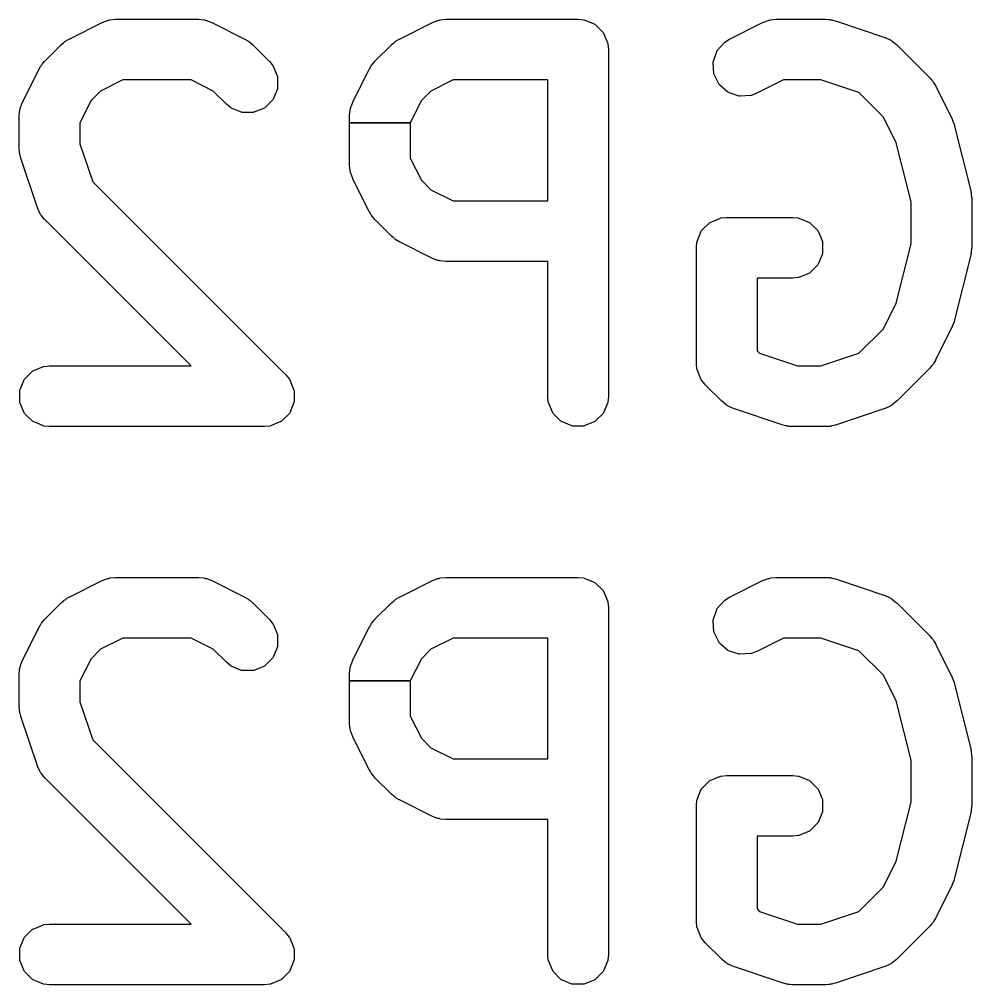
# Model space of a CAD drawing. Header units: millimetres. Extents: x 73.1 to 170.6, y -160.7 to -95.4.
# Drawn here: x 167.323 to 170.618, y -108.511 to -105.169 of the extents above; entities that cross this region are included whole.
import ezdxf

# ---------------------------------------------------------------- set-up
doc = ezdxf.new("R2010")
doc.units = ezdxf.units.MM
doc.layers.add('B.Silkscreen', color=31, linetype='CONTINUOUS', true_color=0xe8b2a7)

msp = doc.modelspace()

# ---------------------------------------------------------------- linework, layer by layer
at = {"layer": 'B.Silkscreen', "linetype": 'CONTINUOUS'}
for p, q in [((167.636308, -105.171423), (167.655817, -105.169502)), ((167.655817, -105.169502), (167.656307, -105.169478)), ((167.656307, -105.169478), (167.942022, -105.169478)), ((167.942022, -105.169478), (167.942512, -105.169502)), ((167.942512, -105.169502), (167.962021, -105.171423)), ((168.779165, -105.171423), (168.798674, -105.169502)), ((168.798674, -105.169502), (168.799164, -105.169478)), ((168.799164, -105.169478), (169.256307, -105.169478)), ((169.256307, -105.169478), (169.256797, -105.169502)), ((169.256797, -105.169502), (169.276306, -105.171423)), ((169.922023, -105.171423), (169.941532, -105.169502)), ((169.941532, -105.169502), (169.942022, -105.169478)), ((169.942022, -105.169478), (170.11345, -105.169478)), ((170.11345, -105.169478), (170.11394, -105.169502)), ((170.11394, -105.169502), (170.123394, -105.170432)), ((170.123394, -105.170432), (170.125603, -105.170276)), ((170.125603, -105.170276), (170.127065, -105.170387)), ((170.127065, -105.170387), (170.130223, -105.171104)), ((167.495064, -105.237706), (167.60935, -105.180563)), ((167.60935, -105.180563), (167.609799, -105.180365)), ((167.609799, -105.180365), (167.628107, -105.173359)), ((167.628107, -105.173359), (167.629539, -105.173042)), ((167.629539, -105.173042), (167.63231, -105.172844)), ((167.63231, -105.172844), (167.634885, -105.171779)), ((167.634885, -105.171779), (167.636308, -105.171423)), ((167.962021, -105.171423), (167.963444, -105.17178)), ((167.963444, -105.17178), (167.966014, -105.172844)), ((167.966014, -105.172844), (167.96879, -105.173042)), ((167.96879, -105.173042), (167.970222, -105.173359)), ((167.970222, -105.173359), (167.988531, -105.180365)), ((167.988531, -105.180365), (167.98898, -105.180563)), ((167.98898, -105.180563), (168.103265, -105.237707)), ((168.637921, -105.237706), (168.752207, -105.180563)), ((168.752207, -105.180563), (168.752656, -105.180365)), ((168.752656, -105.180365), (168.770964, -105.173359)), ((168.770964, -105.173359), (168.772396, -105.173042)), ((168.772396, -105.173042), (168.775167, -105.172844)), ((168.775167, -105.172844), (168.777742, -105.171779)), ((168.777742, -105.171779), (168.779165, -105.171423)), ((169.276306, -105.171423), (169.277729, -105.17178)), ((169.277729, -105.17178), (169.313777, -105.186712)), ((169.313777, -105.186712), (169.3154, -105.187795)), ((169.3154, -105.187795), (169.34299, -105.215385)), ((169.780779, -105.237706), (169.895065, -105.180563)), ((169.895065, -105.180563), (169.895514, -105.180365)), ((169.895514, -105.180365), (169.913822, -105.173359)), ((169.913822, -105.173359), (169.915254, -105.173042)), ((169.915254, -105.173042), (169.918025, -105.172844)), ((169.918025, -105.172844), (169.9206, -105.171779)), ((169.9206, -105.171779), (169.922023, -105.171423)), ((170.130223, -105.171104), (170.13345, -105.171423)), ((170.13345, -105.171423), (170.134872, -105.171779)), ((170.134872, -105.171779), (170.136927, -105.172629)), ((170.136927, -105.172629), (170.146182, -105.174735)), ((170.146182, -105.174735), (170.146654, -105.174867)), ((170.146654, -105.174867), (170.318083, -105.23201)), ((169.34299, -105.215385), (169.344073, -105.217008)), ((169.344073, -105.217008), (169.359005, -105.253056)), ((170.318083, -105.23201), (170.31854, -105.232187)), ((170.31854, -105.232187), (170.33644, -105.240178)), ((167.410632, -105.314517), (167.467775, -105.257375)), ((167.467775, -105.257375), (167.468139, -105.257046)), ((167.468139, -105.257046), (167.475479, -105.25102)), ((167.475479, -105.25102), (167.476934, -105.249344)), ((167.476934, -105.249344), (167.478045, -105.24839)), ((167.478045, -105.24839), (167.480791, -105.24666)), ((167.480791, -105.24666), (167.483293, -105.244608)), ((167.483293, -105.244608), (167.484549, -105.243855)), ((167.484549, -105.243855), (167.486596, -105.243005)), ((167.486596, -105.243005), (167.494637, -105.237946)), ((167.494637, -105.237946), (167.495064, -105.237706)), ((168.103265, -105.237707), (168.103692, -105.237947)), ((168.103692, -105.237947), (168.111729, -105.243005)), ((168.111729, -105.243005), (168.113779, -105.243855)), ((168.113779, -105.243855), (168.115036, -105.244609)), ((168.115036, -105.244609), (168.117537, -105.246661)), ((168.117537, -105.246661), (168.120283, -105.24839)), ((168.120283, -105.24839), (168.121396, -105.249345)), ((168.121396, -105.249345), (168.122849, -105.251021)), ((168.122849, -105.251021), (168.13019, -105.257045)), ((168.13019, -105.257045), (168.130554, -105.257374)), ((168.130554, -105.257374), (168.187696, -105.314517)), ((168.553489, -105.314517), (168.610632, -105.257375)), ((168.610632, -105.257375), (168.610996, -105.257046)), ((168.610996, -105.257046), (168.618336, -105.25102)), ((168.618336, -105.25102), (168.619791, -105.249344)), ((168.619791, -105.249344), (168.620902, -105.24839)), ((168.620902, -105.24839), (168.623648, -105.24666)), ((168.623648, -105.24666), (168.62615, -105.244608)), ((168.62615, -105.244608), (168.627406, -105.243855)), ((168.627406, -105.243855), (168.629453, -105.243005)), ((168.629453, -105.243005), (168.637494, -105.237946)), ((168.637494, -105.237946), (168.637921, -105.237706)), ((169.359005, -105.253056), (169.359362, -105.254479)), ((169.359362, -105.254479), (169.361283, -105.273988)), ((169.737083, -105.278822), (169.762647, -105.249345)), ((169.762647, -105.249345), (169.763761, -105.248389)), ((169.763761, -105.248389), (169.780352, -105.237946)), ((169.780352, -105.237946), (169.780779, -105.237706)), ((170.33644, -105.240178), (170.337677, -105.240966)), ((170.337677, -105.240966), (170.33978, -105.242789)), ((170.33978, -105.242789), (170.342351, -105.243855)), ((170.342351, -105.243855), (170.343609, -105.244609)), ((170.343609, -105.244609), (170.358762, -105.257046)), ((170.358762, -105.257046), (170.359126, -105.257375)), ((170.359126, -105.257375), (170.473411, -105.371661)), ((169.361283, -105.273988), (169.361307, -105.274478)), ((169.361307, -105.274478), (169.361307, -106.474478)), ((169.723778, -105.317533), (169.736117, -105.280517)), ((169.736117, -105.280517), (169.737083, -105.278822)), ((167.391204, -105.341379), (167.396264, -105.333337)), ((167.396264, -105.333337), (167.397113, -105.331292)), ((167.397113, -105.331292), (167.397866, -105.330036)), ((167.397866, -105.330036), (167.39992, -105.327531)), ((167.39992, -105.327531), (167.401648, -105.324788)), ((167.401648, -105.324788), (167.402602, -105.323676)), ((167.402602, -105.323676), (167.404278, -105.322221)), ((167.404278, -105.322221), (167.410303, -105.314881)), ((167.410303, -105.314881), (167.410632, -105.314517)), ((168.187696, -105.314517), (168.188025, -105.314881)), ((168.188025, -105.314881), (168.200462, -105.330034)), ((168.200462, -105.330034), (168.201216, -105.331293)), ((168.201216, -105.331293), (168.216147, -105.367342)), ((168.534061, -105.341379), (168.539121, -105.333337)), ((168.539121, -105.333337), (168.53997, -105.331292)), ((168.53997, -105.331292), (168.540723, -105.330036)), ((168.540723, -105.330036), (168.542777, -105.327531)), ((168.542777, -105.327531), (168.544505, -105.324788)), ((168.544505, -105.324788), (168.545459, -105.323676)), ((168.545459, -105.323676), (168.547135, -105.322221)), ((168.547135, -105.322221), (168.55316, -105.314881)), ((168.55316, -105.314881), (168.553489, -105.314517)), ((169.723534, -105.319468), (169.723778, -105.317533)), ((169.7263, -105.358388), (169.723534, -105.319468)), ((167.333821, -105.456093), (167.390964, -105.341806)), ((167.390964, -105.341806), (167.391204, -105.341379)), ((168.216147, -105.367342), (168.216528, -105.369255)), ((168.216528, -105.369255), (168.216528, -105.408273)), ((168.476678, -105.456093), (168.533821, -105.341806)), ((168.533821, -105.341806), (168.534061, -105.341379)), ((169.726815, -105.36027), (169.7263, -105.358388)), ((169.744264, -105.395169), (169.726815, -105.36027)), ((167.681094, -105.379478), (167.604218, -105.417915)), ((167.917234, -105.379478), (167.681094, -105.379478)), ((167.994108, -105.417915), (167.917234, -105.379478)), ((168.823951, -105.379478), (168.747075, -105.417915)), ((169.151307, -105.379478), (168.823951, -105.379478)), ((169.151307, -105.79805), (169.151307, -105.379478)), ((169.74546, -105.39671), (169.744264, -105.395169)), ((169.774937, -105.422274), (169.74546, -105.39671)), ((169.96681, -105.379478), (169.874693, -105.425536)), ((170.096413, -105.379478), (169.96681, -105.379478)), ((170.228156, -105.423392), (170.096413, -105.379478)), ((170.473411, -105.371661), (170.47374, -105.372025)), ((170.47374, -105.372025), (170.479761, -105.379362)), ((170.479761, -105.379362), (170.48144, -105.380818)), ((170.48144, -105.380818), (170.482396, -105.381932)), ((170.482396, -105.381932), (170.484124, -105.384679)), ((170.484124, -105.384679), (170.486175, -105.387177)), ((170.486175, -105.387177), (170.486931, -105.388437)), ((170.486931, -105.388437), (170.487779, -105.390485)), ((170.487779, -105.390485), (170.492838, -105.398522)), ((170.492838, -105.398522), (170.493079, -105.39895)), ((170.493079, -105.39895), (170.550222, -105.513236)), ((167.604218, -105.417915), (167.571173, -105.450961)), ((168.039204, -105.46301), (167.994108, -105.417915)), ((168.216147, -105.410186), (168.201216, -105.446234)), ((168.216528, -105.408273), (168.216147, -105.410186)), ((168.747075, -105.417915), (168.71403, -105.450961)), ((169.776632, -105.42324), (169.774937, -105.422274)), ((169.813648, -105.435579), (169.776632, -105.42324)), ((169.815583, -105.435823), (169.813648, -105.435579)), ((169.854503, -105.433057), (169.815583, -105.435823)), ((169.855936, -105.43274), (169.854503, -105.433057)), ((169.874244, -105.425734), (169.855936, -105.43274)), ((169.874693, -105.425536), (169.874244, -105.425734)), ((170.312868, -105.508104), (170.228156, -105.423392)), ((167.326617, -105.47485), (167.333623, -105.456542)), ((167.333623, -105.456542), (167.333821, -105.456093)), ((167.571173, -105.450961), (167.532736, -105.527836)), ((168.039567, -105.463339), (168.039204, -105.46301)), ((168.05472, -105.475776), (168.039567, -105.463339)), ((168.200133, -105.447857), (168.172543, -105.475447)), ((168.201216, -105.446234), (168.200133, -105.447857)), ((168.469474, -105.47485), (168.47648, -105.456542)), ((168.47648, -105.456542), (168.476678, -105.456093)), ((168.71403, -105.450961), (168.675593, -105.527836)), ((167.322736, -105.50305), (167.32276, -105.50256)), ((167.322736, -105.617336), (167.322736, -105.50305)), ((167.32276, -105.50256), (167.324681, -105.483051)), ((167.324681, -105.483051), (167.325037, -105.481628)), ((167.325037, -105.481628), (167.326102, -105.479053)), ((167.326102, -105.479053), (167.3263, -105.476282)), ((167.3263, -105.476282), (167.326617, -105.47485)), ((168.055979, -105.47653), (168.05472, -105.475776)), ((168.092028, -105.491461), (168.055979, -105.47653)), ((168.093941, -105.491842), (168.092028, -105.491461)), ((168.132959, -105.491842), (168.093941, -105.491842)), ((168.134872, -105.491461), (168.132959, -105.491842)), ((168.17092, -105.47653), (168.134872, -105.491461)), ((168.172543, -105.475447), (168.17092, -105.47653)), ((168.465593, -105.50305), (168.465617, -105.50256)), ((168.465593, -105.527836), (168.465593, -105.50305)), ((168.465617, -105.50256), (168.467538, -105.483051)), ((168.467538, -105.483051), (168.467894, -105.481628)), ((168.467894, -105.481628), (168.468959, -105.479053)), ((168.468959, -105.479053), (168.469157, -105.476282)), ((168.469157, -105.476282), (168.469474, -105.47485)), ((167.532736, -105.527836), (167.532736, -105.600298)), ((168.465593, -105.674478), (168.465593, -105.527836)), ((168.465593, -105.527836), (168.675593, -105.527836)), ((168.675593, -105.527836), (168.465593, -105.527836)), ((168.675593, -105.527836), (168.675593, -105.649691)), ((170.357236, -105.59684), (170.312868, -105.508104)), ((170.550222, -105.513236), (170.550421, -105.513687)), ((170.550421, -105.513687), (170.55072, -105.514471)), ((170.55072, -105.514471), (170.550742, -105.5145)), ((170.550742, -105.5145), (170.551435, -105.515797)), ((170.551435, -105.515797), (170.554341, -105.523932)), ((170.554341, -105.523932), (170.557426, -105.531993)), ((170.557426, -105.531993), (170.557744, -105.533427)), ((170.557744, -105.533427), (170.557746, -105.533463)), ((170.557746, -105.533463), (170.55803, -105.534257)), ((170.55803, -105.534257), (170.558172, -105.534726)), ((170.558172, -105.534726), (170.615315, -105.763298)), ((167.532736, -105.600298), (167.57665, -105.732041)), ((170.40845, -105.801691), (170.357236, -105.59684)), ((167.32276, -105.617826), (167.322736, -105.617336)), ((167.32369, -105.62728), (167.32276, -105.617826)), ((167.323534, -105.62949), (167.32369, -105.62728)), ((167.323645, -105.630952), (167.323534, -105.62949)), ((167.324362, -105.63411), (167.323645, -105.630952)), ((167.324681, -105.637336), (167.324362, -105.63411)), ((167.325038, -105.638758), (167.324681, -105.637336)), ((167.325886, -105.640807), (167.325038, -105.638758)), ((167.327993, -105.650068), (167.325886, -105.640807)), ((167.328125, -105.65054), (167.327993, -105.650068)), ((167.385268, -105.821968), (167.328125, -105.65054)), ((168.675593, -105.649691), (168.71403, -105.726565)), ((168.465617, -105.674968), (168.465593, -105.674478)), ((168.467538, -105.694477), (168.465617, -105.674968)), ((168.467895, -105.6959), (168.467538, -105.694477)), ((168.468959, -105.69847), (168.467895, -105.6959)), ((168.469157, -105.701246), (168.468959, -105.69847)), ((168.469474, -105.702678), (168.469157, -105.701246)), ((168.47648, -105.720986), (168.469474, -105.702678)), ((167.57665, -105.732041), (168.24484, -106.400231)), ((168.476678, -105.721435), (168.47648, -105.720986)), ((168.533821, -105.835722), (168.476678, -105.721435)), ((168.71403, -105.726565), (168.747075, -105.759611)), ((168.747075, -105.759611), (168.823951, -105.79805)), ((170.615315, -105.763298), (170.61541, -105.763781)), ((170.61541, -105.763781), (170.615818, -105.766544)), ((170.615818, -105.766544), (170.616148, -105.76734)), ((170.616148, -105.76734), (170.616505, -105.768766)), ((170.616505, -105.768766), (170.617216, -105.775996)), ((168.823951, -105.79805), (169.151307, -105.79805)), ((170.40845, -105.947264), (170.40845, -105.801691)), ((170.617216, -105.775996), (170.618278, -105.783171)), ((170.618277, -105.784642), (170.61815, -105.785485)), ((170.61815, -105.785485), (170.618426, -105.788273)), ((170.618278, -105.783171), (170.618277, -105.784642)), ((170.618426, -105.788273), (170.61845, -105.788764)), ((170.61845, -105.788764), (170.61845, -105.960193)), ((167.385445, -105.822425), (167.385268, -105.821968)), ((167.393436, -105.840325), (167.385445, -105.822425)), ((168.534061, -105.836149), (168.533821, -105.835722)), ((168.539122, -105.84419), (168.534061, -105.836149)), ((167.394225, -105.841563), (167.393436, -105.840325)), ((167.396048, -105.843665), (167.394225, -105.841563)), ((167.397113, -105.846235), (167.396048, -105.843665)), ((167.397867, -105.847493), (167.397113, -105.846235)), ((167.410303, -105.862647), (167.397867, -105.847493)), ((167.410632, -105.863011), (167.410303, -105.862647)), ((167.917099, -106.369478), (167.410632, -105.863011)), ((168.53997, -105.846235), (168.539122, -105.84419)), ((168.540724, -105.847493), (168.53997, -105.846235)), ((168.542776, -105.849994), (168.540724, -105.847493)), ((168.544505, -105.85274), (168.542776, -105.849994)), ((168.54546, -105.853853), (168.544505, -105.85274)), ((168.547136, -105.855306), (168.54546, -105.853853)), ((168.55316, -105.862647), (168.547136, -105.855306)), ((168.553489, -105.863011), (168.55316, -105.862647)), ((168.610632, -105.920153), (168.553489, -105.863011)), ((169.713123, -105.872427), (169.749171, -105.857495)), ((169.749171, -105.857495), (169.750594, -105.857138)), ((169.750594, -105.857138), (169.770103, -105.855217)), ((169.770103, -105.855217), (169.770593, -105.855193)), ((169.770593, -105.855193), (169.999164, -105.855193)), ((169.999164, -105.855193), (169.999654, -105.855217)), ((169.999654, -105.855217), (170.019163, -105.857138)), ((170.019163, -105.857138), (170.020586, -105.857495)), ((170.020586, -105.857495), (170.056634, -105.872427)), ((169.667895, -105.938771), (169.682827, -105.902723)), ((169.682827, -105.902723), (169.68391, -105.9011)), ((169.68391, -105.9011), (169.7115, -105.87351)), ((169.7115, -105.87351), (169.713123, -105.872427)), ((170.056634, -105.872427), (170.058257, -105.87351)), ((170.058257, -105.87351), (170.085847, -105.9011)), ((170.085847, -105.9011), (170.08693, -105.902723)), ((170.08693, -105.902723), (170.101862, -105.938771)), ((168.610996, -105.920482), (168.610632, -105.920153)), ((168.618335, -105.926505), (168.610996, -105.920482)), ((168.61979, -105.928183), (168.618335, -105.926505)), ((168.620903, -105.929139), (168.61979, -105.928183)), ((168.62365, -105.930868), (168.620903, -105.929139)), ((168.626149, -105.932919), (168.62365, -105.930868)), ((168.627407, -105.933673), (168.626149, -105.932919)), ((168.629452, -105.93452), (168.627407, -105.933673)), ((168.637494, -105.939582), (168.629452, -105.93452)), ((169.667538, -105.940194), (169.667895, -105.938771)), ((170.101862, -105.938771), (170.102243, -105.940684)), ((168.637921, -105.939822), (168.637494, -105.939582)), ((168.752207, -105.996965), (168.637921, -105.939822)), ((169.665593, -105.960193), (169.665617, -105.959703)), ((169.665593, -106.360193), (169.665593, -105.960193)), ((169.665617, -105.959703), (169.667538, -105.940194)), ((170.102243, -105.940684), (170.102243, -105.979702)), ((170.357236, -106.152115), (170.40845, -105.947264)), ((170.618278, -105.965786), (170.617216, -105.972959)), ((170.618426, -105.960684), (170.61815, -105.96347)), ((170.61815, -105.96347), (170.618277, -105.964315)), ((170.618277, -105.964315), (170.618278, -105.965786)), ((170.61845, -105.960193), (170.618426, -105.960684)), ((168.752656, -105.997163), (168.752207, -105.996965)), ((168.770964, -106.004169), (168.752656, -105.997163)), ((168.772397, -106.004486), (168.770964, -106.004169)), ((168.775169, -106.004682), (168.772397, -106.004486)), ((168.777741, -106.005748), (168.775169, -106.004682)), ((168.779165, -106.006105), (168.777741, -106.005748)), ((170.101862, -105.981615), (170.08693, -106.017663)), ((170.102243, -105.979702), (170.101862, -105.981615)), ((170.615315, -105.985659), (170.558172, -106.214231)), ((170.61541, -105.985176), (170.615315, -105.985659)), ((170.615818, -105.98241), (170.61541, -105.985176)), ((170.616147, -105.981618), (170.615818, -105.98241)), ((170.616505, -105.980191), (170.616147, -105.981618)), ((170.617216, -105.972959), (170.616505, -105.980191)), ((168.798674, -106.008026), (168.779165, -106.006105)), ((168.799164, -106.00805), (168.798674, -106.008026)), ((169.151307, -106.00805), (168.799164, -106.00805)), ((169.151307, -106.474478), (169.151307, -106.00805)), ((170.085847, -106.019286), (170.058257, -106.046876)), ((170.08693, -106.017663), (170.085847, -106.019286)), ((169.999164, -106.065193), (169.875593, -106.065193)), ((169.875593, -106.065193), (169.875593, -106.3167)), ((169.999654, -106.065169), (169.999164, -106.065193)), ((170.019163, -106.063248), (169.999654, -106.065169)), ((170.020586, -106.062891), (170.019163, -106.063248)), ((170.056634, -106.047959), (170.020586, -106.062891)), ((170.058257, -106.046876), (170.056634, -106.047959)), ((170.312868, -106.240851), (170.357236, -106.152115)), ((170.550222, -106.235721), (170.493079, -106.350007)), ((170.550421, -106.235269), (170.550222, -106.235721)), ((170.55072, -106.234484), (170.550421, -106.235269)), ((170.550739, -106.23446), (170.55072, -106.234484)), ((170.551435, -106.23316), (170.550739, -106.23446)), ((170.554341, -106.225023), (170.551435, -106.23316)), ((170.557426, -106.216964), (170.554341, -106.225023)), ((170.557744, -106.21553), (170.557426, -106.216964)), ((170.557746, -106.21549), (170.557744, -106.21553)), ((170.558029, -106.214701), (170.557746, -106.21549)), ((170.558172, -106.214231), (170.558029, -106.214701)), ((170.228157, -106.325563), (170.312868, -106.240851)), ((169.875593, -106.3167), (169.884455, -106.325563)), ((169.884455, -106.325563), (170.016201, -106.369478)), ((170.096414, -106.369478), (170.228157, -106.325563)), ((167.370266, -106.386712), (167.406314, -106.37178)), ((167.406314, -106.37178), (167.407737, -106.371423)), ((167.407737, -106.371423), (167.427246, -106.369502)), ((167.427246, -106.369502), (167.427736, -106.369478)), ((167.427736, -106.369478), (167.917099, -106.369478)), ((169.665617, -106.360683), (169.665593, -106.360193)), ((169.667538, -106.380192), (169.665617, -106.360683)), ((170.016201, -106.369478), (170.096414, -106.369478)), ((170.479761, -106.369594), (170.47374, -106.376932)), ((170.481439, -106.36814), (170.479761, -106.369594)), ((170.482396, -106.367024), (170.481439, -106.36814)), ((170.484122, -106.364279), (170.482396, -106.367024)), ((170.486175, -106.36178), (170.484122, -106.364279)), ((170.486931, -106.360519), (170.486175, -106.36178)), ((170.487778, -106.358472), (170.486931, -106.360519)), ((170.492838, -106.350435), (170.487778, -106.358472)), ((170.493079, -106.350007), (170.492838, -106.350435)), ((167.341053, -106.415385), (167.368643, -106.387795)), ((167.368643, -106.387795), (167.370266, -106.386712)), ((168.24484, -106.400231), (168.245169, -106.400595)), ((168.245169, -106.400595), (168.257605, -106.415749)), ((169.667895, -106.381615), (169.667538, -106.380192)), ((169.682827, -106.417663), (169.667895, -106.381615)), ((170.473411, -106.377296), (170.359126, -106.491582)), ((170.47374, -106.376932), (170.473411, -106.377296)), ((167.325038, -106.453056), (167.33997, -106.417008)), ((167.33997, -106.417008), (167.341053, -106.415385)), ((168.257605, -106.415749), (168.258359, -106.417008)), ((168.258359, -106.417008), (168.273291, -106.453056)), ((169.683581, -106.418922), (169.682827, -106.417663)), ((169.696017, -106.434076), (169.683581, -106.418922)), ((169.696346, -106.43444), (169.696017, -106.434076)), ((169.753489, -106.491582), (169.696346, -106.43444)), ((167.324657, -106.454969), (167.325038, -106.453056)), ((167.324657, -106.493987), (167.324657, -106.454969)), ((168.273291, -106.453056), (168.273672, -106.454969)), ((168.273672, -106.454969), (168.273672, -106.493987)), ((167.325038, -106.4959), (167.324657, -106.493987)), ((167.33997, -106.531948), (167.325038, -106.4959)), ((168.273291, -106.4959), (168.258359, -106.531948)), ((168.273672, -106.493987), (168.273291, -106.4959)), ((169.151331, -106.474968), (169.151307, -106.474478)), ((169.153252, -106.494477), (169.151331, -106.474968)), ((169.153609, -106.4959), (169.153252, -106.494477)), ((169.168541, -106.531948), (169.153609, -106.4959)), ((169.359005, -106.4959), (169.344073, -106.531948)), ((169.359362, -106.494477), (169.359005, -106.4959)), ((169.361283, -106.474968), (169.359362, -106.494477)), ((169.361307, -106.474478), (169.361283, -106.474968)), ((169.753853, -106.491911), (169.753489, -106.491582)), ((169.769006, -106.504348), (169.753853, -106.491911)), ((169.770266, -106.505103), (169.769006, -106.504348)), ((169.772834, -106.506166), (169.770266, -106.505103)), ((169.774937, -106.50799), (169.772834, -106.506166)), ((170.33978, -106.506166), (170.337678, -106.50799)), ((170.34235, -106.505102), (170.33978, -106.506166)), ((170.343609, -106.504348), (170.34235, -106.505102)), ((170.358762, -106.491911), (170.343609, -106.504348)), ((170.359126, -106.491582), (170.358762, -106.491911)), ((167.341053, -106.533571), (167.33997, -106.531948)), ((167.368643, -106.561161), (167.341053, -106.533571)), ((168.257276, -106.533571), (168.229686, -106.561161)), ((168.258359, -106.531948), (168.257276, -106.533571)), ((169.169624, -106.533571), (169.168541, -106.531948)), ((169.197214, -106.561161), (169.169624, -106.533571)), ((169.34299, -106.533571), (169.3154, -106.561161)), ((169.344073, -106.531948), (169.34299, -106.533571)), ((169.776175, -106.508779), (169.774937, -106.50799)), ((169.794076, -106.51677), (169.776175, -106.508779)), ((169.794533, -106.516947), (169.794076, -106.51677)), ((169.965961, -106.57409), (169.794533, -106.516947)), ((170.318083, -106.516947), (170.146653, -106.574089)), ((170.31854, -106.51677), (170.318083, -106.516947)), ((170.33644, -106.508779), (170.31854, -106.51677)), ((170.337678, -106.50799), (170.33644, -106.508779)), ((167.370266, -106.562244), (167.368643, -106.561161)), ((167.406314, -106.577176), (167.370266, -106.562244)), ((168.228063, -106.562244), (168.192015, -106.577176)), ((168.229686, -106.561161), (168.228063, -106.562244)), ((169.198837, -106.562244), (169.197214, -106.561161)), ((169.234885, -106.577176), (169.198837, -106.562244)), ((169.313777, -106.562244), (169.277729, -106.577176)), ((169.3154, -106.561161), (169.313777, -106.562244)), ((169.966434, -106.574223), (169.965961, -106.57409)), ((170.146653, -106.574089), (170.146181, -106.574222)), ((167.407737, -106.577533), (167.406314, -106.577176)), ((167.427246, -106.579454), (167.407737, -106.577533)), ((167.427736, -106.579478), (167.427246, -106.579454)), ((168.170593, -106.579478), (167.427736, -106.579478)), ((168.171083, -106.579454), (168.170593, -106.579478)), ((168.190592, -106.577533), (168.171083, -106.579454)), ((168.192015, -106.577176), (168.190592, -106.577533)), ((169.236798, -106.577557), (169.234885, -106.577176)), ((169.275816, -106.577557), (169.236798, -106.577557)), ((169.277729, -106.577176), (169.275816, -106.577557)), ((169.975696, -106.576329), (169.966434, -106.574223)), ((169.977742, -106.577176), (169.975696, -106.576329)), ((169.979165, -106.577533), (169.977742, -106.577176)), ((169.982386, -106.577849), (169.979165, -106.577533)), ((169.985548, -106.578569), (169.982386, -106.577849)), ((169.987013, -106.57868), (169.985548, -106.578569)), ((169.98922, -106.578522), (169.987013, -106.57868)), ((169.998674, -106.579454), (169.98922, -106.578522)), ((169.999164, -106.579478), (169.998674, -106.579454)), ((170.11345, -106.579478), (169.999164, -106.579478)), ((170.11394, -106.579454), (170.11345, -106.579478)), ((170.123392, -106.578522), (170.11394, -106.579454)), ((170.125601, -106.57868), (170.123392, -106.578522)), ((170.127067, -106.578568), (170.125601, -106.57868)), ((170.13022, -106.57785), (170.127067, -106.578568)), ((170.133448, -106.577533), (170.13022, -106.57785)), ((170.134873, -106.577176), (170.133448, -106.577533)), ((170.136919, -106.576327), (170.134873, -106.577176)), ((170.146181, -106.574222), (170.136919, -106.576327)), ((167.609799, -107.112297), (167.628107, -107.105291)), ((167.628107, -107.105291), (167.629539, -107.104974)), ((167.629539, -107.104974), (167.63231, -107.104776)), ((167.63231, -107.104776), (167.634885, -107.103711)), ((167.634885, -107.103711), (167.636308, -107.103355)), ((167.636308, -107.103355), (167.655817, -107.101434)), ((167.655817, -107.101434), (167.656307, -107.10141)), ((167.656307, -107.10141), (167.942022, -107.10141)), ((167.942022, -107.10141), (167.942512, -107.101434)), ((167.942512, -107.101434), (167.962021, -107.103355)), ((167.962021, -107.103355), (167.963444, -107.103712)), ((167.963444, -107.103712), (167.966014, -107.104776)), ((167.966014, -107.104776), (167.96879, -107.104974)), ((167.96879, -107.104974), (167.970222, -107.105291)), ((167.970222, -107.105291), (167.988531, -107.112297)), ((168.752656, -107.112297), (168.770964, -107.105291)), ((168.770964, -107.105291), (168.772396, -107.104974)), ((168.772396, -107.104974), (168.775167, -107.104776)), ((168.775167, -107.104776), (168.777742, -107.103711)), ((168.777742, -107.103711), (168.779165, -107.103355)), ((168.779165, -107.103355), (168.798674, -107.101434)), ((168.798674, -107.101434), (168.799164, -107.10141)), ((168.799164, -107.10141), (169.256307, -107.10141)), ((169.256307, -107.10141), (169.256797, -107.101434)), ((169.256797, -107.101434), (169.276306, -107.103355)), ((169.276306, -107.103355), (169.277729, -107.103712)), ((169.277729, -107.103712), (169.313777, -107.118644)), ((169.895514, -107.112297), (169.913822, -107.105291)), ((169.913822, -107.105291), (169.915254, -107.104974)), ((169.915254, -107.104974), (169.918025, -107.104776)), ((169.918025, -107.104776), (169.9206, -107.103711)), ((169.9206, -107.103711), (169.922023, -107.103355)), ((169.922023, -107.103355), (169.941532, -107.101434)), ((169.941532, -107.101434), (169.942022, -107.10141)), ((169.942022, -107.10141), (170.11345, -107.10141)), ((170.11345, -107.10141), (170.11394, -107.101434)), ((170.11394, -107.101434), (170.123394, -107.102364)), ((170.123394, -107.102364), (170.125603, -107.102208)), ((170.125603, -107.102208), (170.127065, -107.102319)), ((170.127065, -107.102319), (170.130223, -107.103036)), ((170.130223, -107.103036), (170.13345, -107.103355)), ((170.13345, -107.103355), (170.134872, -107.103711)), ((170.134872, -107.103711), (170.136927, -107.104561)), ((170.136927, -107.104561), (170.146182, -107.106667)), ((170.146182, -107.106667), (170.146654, -107.106799)), ((170.146654, -107.106799), (170.318083, -107.163942)), ((167.495064, -107.169638), (167.60935, -107.112495)), ((167.60935, -107.112495), (167.609799, -107.112297)), ((167.988531, -107.112297), (167.98898, -107.112495)), ((167.98898, -107.112495), (168.103265, -107.169639)), ((168.637921, -107.169638), (168.752207, -107.112495)), ((168.752207, -107.112495), (168.752656, -107.112297)), ((169.313777, -107.118644), (169.3154, -107.119727)), ((169.3154, -107.119727), (169.34299, -107.147317)), ((169.780779, -107.169638), (169.895065, -107.112495)), ((169.895065, -107.112495), (169.895514, -107.112297)), ((167.484549, -107.175787), (167.486596, -107.174937)), ((167.486596, -107.174937), (167.494637, -107.169878)), ((167.494637, -107.169878), (167.495064, -107.169638)), ((168.103265, -107.169639), (168.103692, -107.169879)), ((168.103692, -107.169879), (168.111729, -107.174937)), ((168.111729, -107.174937), (168.113779, -107.175787)), ((168.627406, -107.175787), (168.629453, -107.174937)), ((168.629453, -107.174937), (168.637494, -107.169878)), ((168.637494, -107.169878), (168.637921, -107.169638)), ((169.34299, -107.147317), (169.344073, -107.14894)), ((169.344073, -107.14894), (169.359005, -107.184988)), ((169.763761, -107.180321), (169.780352, -107.169878)), ((169.780352, -107.169878), (169.780779, -107.169638)), ((170.318083, -107.163942), (170.31854, -107.164119)), ((170.31854, -107.164119), (170.33644, -107.17211)), ((170.33644, -107.17211), (170.337677, -107.172898)), ((170.337677, -107.172898), (170.33978, -107.174721)), ((170.33978, -107.174721), (170.342351, -107.175787)), ((167.410632, -107.246449), (167.467775, -107.189307)), ((167.467775, -107.189307), (167.468139, -107.188978)), ((167.468139, -107.188978), (167.475479, -107.182952)), ((167.475479, -107.182952), (167.476934, -107.181276)), ((167.476934, -107.181276), (167.478045, -107.180322)), ((167.478045, -107.180322), (167.480791, -107.178592)), ((167.480791, -107.178592), (167.483293, -107.17654)), ((167.483293, -107.17654), (167.484549, -107.175787)), ((168.113779, -107.175787), (168.115036, -107.176541)), ((168.115036, -107.176541), (168.117537, -107.178593)), ((168.117537, -107.178593), (168.120283, -107.180322)), ((168.120283, -107.180322), (168.121396, -107.181277)), ((168.121396, -107.181277), (168.122849, -107.182953)), ((168.122849, -107.182953), (168.13019, -107.188977)), ((168.13019, -107.188977), (168.130554, -107.189306)), ((168.130554, -107.189306), (168.187696, -107.246449)), ((168.553489, -107.246449), (168.610632, -107.189307)), ((168.610632, -107.189307), (168.610996, -107.188978)), ((168.610996, -107.188978), (168.618336, -107.182952)), ((168.618336, -107.182952), (168.619791, -107.181276)), ((168.619791, -107.181276), (168.620902, -107.180322)), ((168.620902, -107.180322), (168.623648, -107.178592)), ((168.623648, -107.178592), (168.62615, -107.17654)), ((168.62615, -107.17654), (168.627406, -107.175787)), ((169.359005, -107.184988), (169.359362, -107.186411)), ((169.359362, -107.186411), (169.361283, -107.20592)), ((169.361283, -107.20592), (169.361307, -107.20641)), ((169.361307, -107.20641), (169.361307, -108.40641)), ((169.737083, -107.210754), (169.762647, -107.181277)), ((169.762647, -107.181277), (169.763761, -107.180321)), ((170.342351, -107.175787), (170.343609, -107.176541)), ((170.343609, -107.176541), (170.358762, -107.188978)), ((170.358762, -107.188978), (170.359126, -107.189307)), ((170.359126, -107.189307), (170.473411, -107.303593)), ((169.723778, -107.249465), (169.736117, -107.212449)), ((169.736117, -107.212449), (169.737083, -107.210754)), ((167.333821, -107.388025), (167.390964, -107.273738)), ((167.390964, -107.273738), (167.391204, -107.273311)), ((167.391204, -107.273311), (167.396264, -107.265269)), ((167.396264, -107.265269), (167.397113, -107.263224)), ((167.397113, -107.263224), (167.397866, -107.261968)), ((167.397866, -107.261968), (167.39992, -107.259463)), ((167.39992, -107.259463), (167.401648, -107.25672)), ((167.401648, -107.25672), (167.402602, -107.255608)), ((167.402602, -107.255608), (167.404278, -107.254153)), ((167.404278, -107.254153), (167.410303, -107.246813)), ((167.410303, -107.246813), (167.410632, -107.246449)), ((168.187696, -107.246449), (168.188025, -107.246813)), ((168.188025, -107.246813), (168.200462, -107.261966)), ((168.200462, -107.261966), (168.201216, -107.263225)), ((168.201216, -107.263225), (168.216147, -107.299274)), ((168.476678, -107.388025), (168.533821, -107.273738)), ((168.533821, -107.273738), (168.534061, -107.273311)), ((168.534061, -107.273311), (168.539121, -107.265269)), ((168.539121, -107.265269), (168.53997, -107.263224)), ((168.53997, -107.263224), (168.540723, -107.261968)), ((168.540723, -107.261968), (168.542777, -107.259463)), ((168.542777, -107.259463), (168.544505, -107.25672)), ((168.544505, -107.25672), (168.545459, -107.255608)), ((168.545459, -107.255608), (168.547135, -107.254153)), ((168.547135, -107.254153), (168.55316, -107.246813)), ((168.55316, -107.246813), (168.553489, -107.246449)), ((169.723534, -107.2514), (169.723778, -107.249465)), ((169.7263, -107.29032), (169.723534, -107.2514)), ((168.216147, -107.299274), (168.216528, -107.301187)), ((168.216528, -107.301187), (168.216528, -107.340205)), ((169.726815, -107.292202), (169.7263, -107.29032)), ((169.744264, -107.327101), (169.726815, -107.292202)), ((170.473411, -107.303593), (170.47374, -107.303957)), ((170.47374, -107.303957), (170.479761, -107.311294)), ((167.681094, -107.31141), (167.604218, -107.349847)), ((167.917234, -107.31141), (167.681094, -107.31141)), ((167.994108, -107.349847), (167.917234, -107.31141)), ((168.216147, -107.342118), (168.201216, -107.378166)), ((168.216528, -107.340205), (168.216147, -107.342118)), ((168.823951, -107.31141), (168.747075, -107.349847)), ((169.151307, -107.31141), (168.823951, -107.31141)), ((169.151307, -107.729982), (169.151307, -107.31141)), ((169.74546, -107.328642), (169.744264, -107.327101)), ((169.774937, -107.354206), (169.74546, -107.328642)), ((169.96681, -107.31141), (169.874693, -107.357468)), ((170.096413, -107.31141), (169.96681, -107.31141)), ((170.228156, -107.355324), (170.096413, -107.31141)), ((170.479761, -107.311294), (170.48144, -107.31275)), ((170.48144, -107.31275), (170.482396, -107.313864)), ((170.482396, -107.313864), (170.484124, -107.316611)), ((170.484124, -107.316611), (170.486175, -107.319109)), ((170.486175, -107.319109), (170.486931, -107.320369)), ((170.486931, -107.320369), (170.487779, -107.322417)), ((170.487779, -107.322417), (170.492838, -107.330454)), ((170.492838, -107.330454), (170.493079, -107.330882)), ((170.493079, -107.330882), (170.550222, -107.445168)), ((167.604218, -107.349847), (167.571173, -107.382893)), ((168.039204, -107.394942), (167.994108, -107.349847)), ((168.747075, -107.349847), (168.71403, -107.382893)), ((169.776632, -107.355172), (169.774937, -107.354206)), ((169.813648, -107.367511), (169.776632, -107.355172)), ((169.815583, -107.367755), (169.813648, -107.367511)), ((169.854503, -107.364989), (169.815583, -107.367755)), ((169.855936, -107.364672), (169.854503, -107.364989)), ((169.874244, -107.357666), (169.855936, -107.364672)), ((169.874693, -107.357468), (169.874244, -107.357666)), ((170.312868, -107.440036), (170.228156, -107.355324)), ((167.326102, -107.410985), (167.3263, -107.408214)), ((167.3263, -107.408214), (167.326617, -107.406782)), ((167.326617, -107.406782), (167.333623, -107.388474)), ((167.333623, -107.388474), (167.333821, -107.388025)), ((167.571173, -107.382893), (167.532736, -107.459768)), ((168.039567, -107.395271), (168.039204, -107.394942)), ((168.05472, -107.407708), (168.039567, -107.395271)), ((168.055979, -107.408462), (168.05472, -107.407708)), ((168.092028, -107.423393), (168.055979, -107.408462)), ((168.17092, -107.408462), (168.134872, -107.423393)), ((168.172543, -107.407379), (168.17092, -107.408462)), ((168.200133, -107.379789), (168.172543, -107.407379)), ((168.201216, -107.378166), (168.200133, -107.379789)), ((168.468959, -107.410985), (168.469157, -107.408214)), ((168.469157, -107.408214), (168.469474, -107.406782)), ((168.469474, -107.406782), (168.47648, -107.388474)), ((168.47648, -107.388474), (168.476678, -107.388025)), ((168.71403, -107.382893), (168.675593, -107.459768)), ((167.322736, -107.434982), (167.32276, -107.434492)), ((167.322736, -107.549268), (167.322736, -107.434982)), ((167.32276, -107.434492), (167.324681, -107.414983)), ((167.324681, -107.414983), (167.325037, -107.41356)), ((167.325037, -107.41356), (167.326102, -107.410985)), ((168.093941, -107.423774), (168.092028, -107.423393)), ((168.132959, -107.423774), (168.093941, -107.423774)), ((168.134872, -107.423393), (168.132959, -107.423774)), ((168.465593, -107.434982), (168.465617, -107.434492)), ((168.465593, -107.459768), (168.465593, -107.434982)), ((168.465617, -107.434492), (168.467538, -107.414983)), ((168.467538, -107.414983), (168.467894, -107.41356)), ((168.467894, -107.41356), (168.468959, -107.410985)), ((170.357236, -107.528772), (170.312868, -107.440036)), ((167.532736, -107.459768), (167.532736, -107.53223)), ((168.465593, -107.60641), (168.465593, -107.459768)), ((168.465593, -107.459768), (168.675593, -107.459768)), ((168.675593, -107.459768), (168.465593, -107.459768)), ((168.675593, -107.459768), (168.675593, -107.581623)), ((170.550222, -107.445168), (170.550421, -107.445619)), ((170.550421, -107.445619), (170.55072, -107.446403)), ((170.55072, -107.446403), (170.550742, -107.446432)), ((170.550742, -107.446432), (170.551435, -107.447729)), ((170.551435, -107.447729), (170.554341, -107.455864)), ((170.554341, -107.455864), (170.557426, -107.463925)), ((170.557426, -107.463925), (170.557744, -107.465359)), ((170.557744, -107.465359), (170.557746, -107.465395)), ((170.557746, -107.465395), (170.55803, -107.466189)), ((170.55803, -107.466189), (170.558172, -107.466658)), ((170.558172, -107.466658), (170.615315, -107.69523)), ((167.532736, -107.53223), (167.57665, -107.663973)), ((170.40845, -107.733623), (170.357236, -107.528772)), ((167.32276, -107.549758), (167.322736, -107.549268)), ((167.32369, -107.559212), (167.32276, -107.549758)), ((167.323534, -107.561422), (167.32369, -107.559212)), ((167.323645, -107.562884), (167.323534, -107.561422)), ((167.324362, -107.566042), (167.323645, -107.562884)), ((167.324681, -107.569268), (167.324362, -107.566042)), ((167.325038, -107.57069), (167.324681, -107.569268)), ((167.325886, -107.572739), (167.325038, -107.57069)), ((167.327993, -107.582), (167.325886, -107.572739)), ((167.328125, -107.582472), (167.327993, -107.582)), ((167.385268, -107.7539), (167.328125, -107.582472)), ((168.465617, -107.6069), (168.465593, -107.60641)), ((168.467538, -107.626409), (168.465617, -107.6069)), ((168.675593, -107.581623), (168.71403, -107.658497)), ((168.467895, -107.627832), (168.467538, -107.626409)), ((168.468959, -107.630402), (168.467895, -107.627832)), ((168.469157, -107.633178), (168.468959, -107.630402)), ((168.469474, -107.63461), (168.469157, -107.633178)), ((168.47648, -107.652918), (168.469474, -107.63461)), ((167.57665, -107.663973), (168.24484, -108.332163)), ((168.476678, -107.653367), (168.47648, -107.652918)), ((168.533821, -107.767654), (168.476678, -107.653367)), ((168.71403, -107.658497), (168.747075, -107.691543)), ((168.747075, -107.691543), (168.823951, -107.729982)), ((170.615315, -107.69523), (170.61541, -107.695713)), ((170.61541, -107.695713), (170.615818, -107.698476)), ((170.615818, -107.698476), (170.616148, -107.699272)), ((170.616148, -107.699272), (170.616505, -107.700698)), ((170.616505, -107.700698), (170.617216, -107.707928)), ((170.617216, -107.707928), (170.618278, -107.715103)), ((168.823951, -107.729982), (169.151307, -107.729982)), ((170.40845, -107.879196), (170.40845, -107.733623)), ((170.618277, -107.716574), (170.61815, -107.717417)), ((170.61815, -107.717417), (170.618426, -107.720205)), ((170.618278, -107.715103), (170.618277, -107.716574)), ((170.618426, -107.720205), (170.61845, -107.720696)), ((170.61845, -107.720696), (170.61845, -107.892125)), ((167.385445, -107.754357), (167.385268, -107.7539)), ((167.393436, -107.772257), (167.385445, -107.754357)), ((167.394225, -107.773495), (167.393436, -107.772257)), ((167.396048, -107.775597), (167.394225, -107.773495)), ((167.397113, -107.778167), (167.396048, -107.775597)), ((168.534061, -107.768081), (168.533821, -107.767654)), ((168.539122, -107.776122), (168.534061, -107.768081)), ((168.53997, -107.778167), (168.539122, -107.776122)), ((167.397867, -107.779425), (167.397113, -107.778167)), ((167.410303, -107.794579), (167.397867, -107.779425)), ((167.410632, -107.794943), (167.410303, -107.794579)), ((167.917099, -108.30141), (167.410632, -107.794943)), ((168.540724, -107.779425), (168.53997, -107.778167)), ((168.542776, -107.781926), (168.540724, -107.779425)), ((168.544505, -107.784672), (168.542776, -107.781926)), ((168.54546, -107.785785), (168.544505, -107.784672)), ((168.547136, -107.787238), (168.54546, -107.785785)), ((168.55316, -107.794579), (168.547136, -107.787238)), ((168.553489, -107.794943), (168.55316, -107.794579)), ((168.610632, -107.852085), (168.553489, -107.794943)), ((169.68391, -107.833032), (169.7115, -107.805442)), ((169.7115, -107.805442), (169.713123, -107.804359)), ((169.713123, -107.804359), (169.749171, -107.789427)), ((169.749171, -107.789427), (169.750594, -107.78907)), ((169.750594, -107.78907), (169.770103, -107.787149)), ((169.770103, -107.787149), (169.770593, -107.787125)), ((169.770593, -107.787125), (169.999164, -107.787125)), ((169.999164, -107.787125), (169.999654, -107.787149)), ((169.999654, -107.787149), (170.019163, -107.78907)), ((170.019163, -107.78907), (170.020586, -107.789427)), ((170.020586, -107.789427), (170.056634, -107.804359)), ((170.056634, -107.804359), (170.058257, -107.805442)), ((170.058257, -107.805442), (170.085847, -107.833032)), ((169.667895, -107.870703), (169.682827, -107.834655)), ((169.682827, -107.834655), (169.68391, -107.833032)), ((170.085847, -107.833032), (170.08693, -107.834655)), ((170.08693, -107.834655), (170.101862, -107.870703)), ((168.610996, -107.852414), (168.610632, -107.852085)), ((168.618335, -107.858437), (168.610996, -107.852414)), ((168.61979, -107.860115), (168.618335, -107.858437)), ((168.620903, -107.861071), (168.61979, -107.860115)), ((168.62365, -107.8628), (168.620903, -107.861071)), ((168.626149, -107.864851), (168.62365, -107.8628)), ((168.627407, -107.865605), (168.626149, -107.864851)), ((168.629452, -107.866452), (168.627407, -107.865605)), ((168.637494, -107.871514), (168.629452, -107.866452)), ((168.637921, -107.871754), (168.637494, -107.871514)), ((168.752207, -107.928897), (168.637921, -107.871754)), ((169.665617, -107.891635), (169.667538, -107.872126)), ((169.667538, -107.872126), (169.667895, -107.870703)), ((170.101862, -107.870703), (170.102243, -107.872616)), ((170.102243, -107.872616), (170.102243, -107.911634)), ((169.665593, -107.892125), (169.665617, -107.891635)), ((169.665593, -108.292125), (169.665593, -107.892125)), ((170.357236, -108.084047), (170.40845, -107.879196)), ((170.617216, -107.904891), (170.616505, -107.912123)), ((170.618278, -107.897718), (170.617216, -107.904891)), ((170.618426, -107.892616), (170.61815, -107.895402)), ((170.61815, -107.895402), (170.618277, -107.896247)), ((170.618277, -107.896247), (170.618278, -107.897718)), ((170.61845, -107.892125), (170.618426, -107.892616)), ((168.752656, -107.929095), (168.752207, -107.928897)), ((168.770964, -107.936101), (168.752656, -107.929095)), ((168.772397, -107.936418), (168.770964, -107.936101)), ((168.775169, -107.936614), (168.772397, -107.936418)), ((168.777741, -107.93768), (168.775169, -107.936614)), ((168.779165, -107.938037), (168.777741, -107.93768)), ((168.798674, -107.939958), (168.779165, -107.938037)), ((168.799164, -107.939982), (168.798674, -107.939958)), ((169.151307, -107.939982), (168.799164, -107.939982)), ((169.151307, -108.40641), (169.151307, -107.939982)), ((170.101862, -107.913547), (170.08693, -107.949595)), ((170.102243, -107.911634), (170.101862, -107.913547)), ((170.615315, -107.917591), (170.558172, -108.146163)), ((170.61541, -107.917108), (170.615315, -107.917591)), ((170.615818, -107.914342), (170.61541, -107.917108)), ((170.616147, -107.91355), (170.615818, -107.914342)), ((170.616505, -107.912123), (170.616147, -107.91355)), ((170.085847, -107.951218), (170.058257, -107.978808)), ((170.08693, -107.949595), (170.085847, -107.951218)), ((169.999164, -107.997125), (169.875593, -107.997125)), ((169.875593, -107.997125), (169.875593, -108.248632)), ((169.999654, -107.997101), (169.999164, -107.997125)), ((170.019163, -107.99518), (169.999654, -107.997101)), ((170.020586, -107.994823), (170.019163, -107.99518)), ((170.056634, -107.979891), (170.020586, -107.994823)), ((170.058257, -107.978808), (170.056634, -107.979891)), ((170.312868, -108.172783), (170.357236, -108.084047)), ((170.228157, -108.257495), (170.312868, -108.172783)), ((170.550222, -108.167653), (170.493079, -108.281939)), ((170.550421, -108.167201), (170.550222, -108.167653)), ((170.55072, -108.166416), (170.550421, -108.167201)), ((170.550739, -108.166392), (170.55072, -108.166416)), ((170.551435, -108.165092), (170.550739, -108.166392)), ((170.554341, -108.156955), (170.551435, -108.165092)), ((170.557426, -108.148896), (170.554341, -108.156955)), ((170.557744, -108.147462), (170.557426, -108.148896)), ((170.557746, -108.147422), (170.557744, -108.147462)), ((170.558029, -108.146633), (170.557746, -108.147422)), ((170.558172, -108.146163), (170.558029, -108.146633)), ((169.875593, -108.248632), (169.884455, -108.257495)), ((169.884455, -108.257495), (170.016201, -108.30141)), ((170.096414, -108.30141), (170.228157, -108.257495)), ((167.370266, -108.318644), (167.406314, -108.303712)), ((167.406314, -108.303712), (167.407737, -108.303355)), ((167.407737, -108.303355), (167.427246, -108.301434)), ((167.427246, -108.301434), (167.427736, -108.30141)), ((167.427736, -108.30141), (167.917099, -108.30141)), ((169.665617, -108.292615), (169.665593, -108.292125)), ((169.667538, -108.312124), (169.665617, -108.292615)), ((170.016201, -108.30141), (170.096414, -108.30141)), ((170.473411, -108.309228), (170.359126, -108.423514)), ((170.47374, -108.308864), (170.473411, -108.309228)), ((170.479761, -108.301526), (170.47374, -108.308864)), ((170.481439, -108.300072), (170.479761, -108.301526)), ((170.482396, -108.298956), (170.481439, -108.300072)), ((170.484122, -108.296211), (170.482396, -108.298956)), ((170.486175, -108.293712), (170.484122, -108.296211)), ((170.486931, -108.292451), (170.486175, -108.293712)), ((170.487778, -108.290404), (170.486931, -108.292451)), ((170.492838, -108.282367), (170.487778, -108.290404)), ((170.493079, -108.281939), (170.492838, -108.282367)), ((167.341053, -108.347317), (167.368643, -108.319727)), ((167.368643, -108.319727), (167.370266, -108.318644)), ((168.24484, -108.332163), (168.245169, -108.332527)), ((168.245169, -108.332527), (168.257605, -108.347681)), ((169.667895, -108.313547), (169.667538, -108.312124)), ((169.682827, -108.349595), (169.667895, -108.313547)), ((167.325038, -108.384988), (167.33997, -108.34894)), ((167.33997, -108.34894), (167.341053, -108.347317)), ((168.257605, -108.347681), (168.258359, -108.34894)), ((168.258359, -108.34894), (168.273291, -108.384988)), ((169.683581, -108.350854), (169.682827, -108.349595)), ((169.696017, -108.366008), (169.683581, -108.350854)), ((169.696346, -108.366372), (169.696017, -108.366008)), ((169.753489, -108.423514), (169.696346, -108.366372)), ((167.324657, -108.386901), (167.325038, -108.384988)), ((167.324657, -108.425919), (167.324657, -108.386901)), ((168.273291, -108.384988), (168.273672, -108.386901)), ((168.273672, -108.386901), (168.273672, -108.425919)), ((169.151331, -108.4069), (169.151307, -108.40641)), ((169.153252, -108.426409), (169.151331, -108.4069)), ((169.361283, -108.4069), (169.359362, -108.426409)), ((169.361307, -108.40641), (169.361283, -108.4069)), ((167.325038, -108.427832), (167.324657, -108.425919)), ((167.33997, -108.46388), (167.325038, -108.427832)), ((168.273291, -108.427832), (168.258359, -108.46388)), ((168.273672, -108.425919), (168.273291, -108.427832)), ((169.153609, -108.427832), (169.153252, -108.426409)), ((169.168541, -108.46388), (169.153609, -108.427832)), ((169.359005, -108.427832), (169.344073, -108.46388)), ((169.359362, -108.426409), (169.359005, -108.427832)), ((169.753853, -108.423843), (169.753489, -108.423514)), ((169.769006, -108.43628), (169.753853, -108.423843)), ((169.770266, -108.437035), (169.769006, -108.43628)), ((169.772834, -108.438098), (169.770266, -108.437035)), ((169.774937, -108.439922), (169.772834, -108.438098)), ((169.776175, -108.440711), (169.774937, -108.439922)), ((169.794076, -108.448702), (169.776175, -108.440711)), ((170.33644, -108.440711), (170.31854, -108.448702)), ((170.337678, -108.439922), (170.33644, -108.440711)), ((170.33978, -108.438098), (170.337678, -108.439922)), ((170.34235, -108.437034), (170.33978, -108.438098)), ((170.343609, -108.43628), (170.34235, -108.437034)), ((170.358762, -108.423843), (170.343609, -108.43628)), ((170.359126, -108.423514), (170.358762, -108.423843)), ((167.341053, -108.465503), (167.33997, -108.46388)), ((167.368643, -108.493093), (167.341053, -108.465503)), ((168.257276, -108.465503), (168.229686, -108.493093)), ((168.258359, -108.46388), (168.257276, -108.465503)), ((169.169624, -108.465503), (169.168541, -108.46388)), ((169.197214, -108.493093), (169.169624, -108.465503)), ((169.34299, -108.465503), (169.3154, -108.493093)), ((169.344073, -108.46388), (169.34299, -108.465503)), ((169.794533, -108.448879), (169.794076, -108.448702)), ((169.965961, -108.506022), (169.794533, -108.448879)), ((170.318083, -108.448879), (170.146653, -108.506021)), ((170.31854, -108.448702), (170.318083, -108.448879)), ((167.370266, -108.494176), (167.368643, -108.493093)), ((167.406314, -108.509108), (167.370266, -108.494176)), ((167.407737, -108.509465), (167.406314, -108.509108)), ((167.427246, -108.511386), (167.407737, -108.509465)), ((167.427736, -108.51141), (167.427246, -108.511386)), ((168.170593, -108.51141), (167.427736, -108.51141)), ((168.171083, -108.511386), (168.170593, -108.51141)), ((168.190592, -108.509465), (168.171083, -108.511386)), ((168.192015, -108.509108), (168.190592, -108.509465)), ((168.228063, -108.494176), (168.192015, -108.509108)), ((168.229686, -108.493093), (168.228063, -108.494176)), ((169.198837, -108.494176), (169.197214, -108.493093)), ((169.234885, -108.509108), (169.198837, -108.494176)), ((169.236798, -108.509489), (169.234885, -108.509108)), ((169.275816, -108.509489), (169.236798, -108.509489)), ((169.277729, -108.509108), (169.275816, -108.509489)), ((169.313777, -108.494176), (169.277729, -108.509108)), ((169.3154, -108.493093), (169.313777, -108.494176)), ((169.966434, -108.506155), (169.965961, -108.506022)), ((169.975696, -108.508261), (169.966434, -108.506155)), ((169.977742, -108.509108), (169.975696, -108.508261)), ((169.979165, -108.509465), (169.977742, -108.509108)), ((169.982386, -108.509781), (169.979165, -108.509465)), ((169.985548, -108.510501), (169.982386, -108.509781)), ((169.987013, -108.510612), (169.985548, -108.510501)), ((169.98922, -108.510454), (169.987013, -108.510612)), ((169.998674, -108.511386), (169.98922, -108.510454)), ((169.999164, -108.51141), (169.998674, -108.511386)), ((170.11345, -108.51141), (169.999164, -108.51141)), ((170.11394, -108.511386), (170.11345, -108.51141)), ((170.123392, -108.510454), (170.11394, -108.511386)), ((170.125601, -108.510612), (170.123392, -108.510454)), ((170.127067, -108.5105), (170.125601, -108.510612)), ((170.13022, -108.509782), (170.127067, -108.5105)), ((170.133448, -108.509465), (170.13022, -108.509782)), ((170.134873, -108.509108), (170.133448, -108.509465)), ((170.136919, -108.508259), (170.134873, -108.509108)), ((170.146181, -108.506154), (170.136919, -108.508259)), ((170.146653, -108.506021), (170.146181, -108.506154))]:
    msp.add_line(p, q, dxfattribs=at)

doc.saveas('drawing.dxf')
